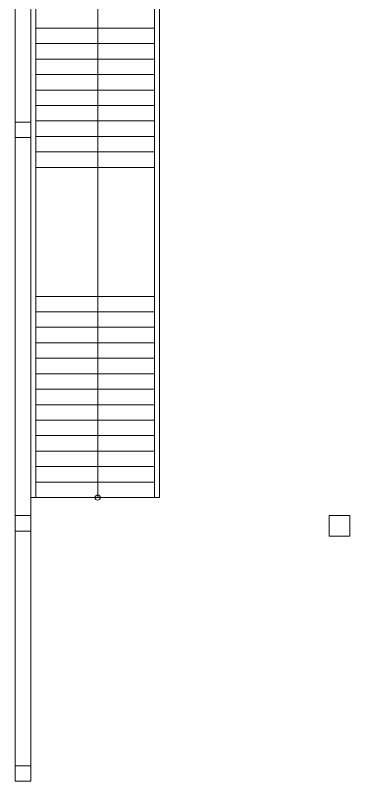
# Model space of a CAD drawing. Header units: millimetres. Extents: x 271.6 to 328, y 132.4 to 193.2.
# Drawn here: x 292.27 to 298.76, y 145.86 to 160.66 of the extents above; entities that cross this region are included whole.
import ezdxf

# ---------------------------------------------------------------- set-up
doc = ezdxf.new("R2010")
doc.units = ezdxf.units.MM
for name, color, linetype, lineweight in [('PILASTRI struttura - structure', 7, 'Continuous', 13), ('PROIEZIONI - projections', 145, 'Continuous', 13), ('PROIEZIONI finissime - fine lines', 251, 'Continuous', 9)]:
    doc.layers.add(name, color=color, linetype=linetype, lineweight=lineweight)

msp = doc.modelspace()

# ---------------------------------------------------------------- linework, layer by layer
at = {"layer": 'PILASTRI struttura - structure', "ltscale": 15}
for points in [[(292.566, 158.594), (292.266, 158.594), (292.266, 158.294), (292.566, 158.294)], [(292.566, 150.966), (292.266, 150.966), (292.266, 150.666), (292.566, 150.666)], [(298.357, 150.566), (298.757, 150.566), (298.757, 150.966), (298.357, 150.966)], [(292.566, 146.116), (292.266, 146.116), (292.266, 145.816), (292.566, 145.816)]]:
    msp.add_lwpolyline(points, close=True, dxfattribs=at)
at = {"layer": 'PROIEZIONI - projections', "ltscale": 0.7}
for p, q in [((292.266, 168.194), (292.266, 150.816)), ((292.566, 150.816), (292.566, 168.113)), ((294.966, 161.147), (294.966, 151.315)), ((295.066, 160.865), (295.066, 151.315)), ((292.566, 160.613), (292.566, 145.913)), ((294.966, 160.415), (292.666, 160.415)), ((294.966, 160.115), (292.666, 160.115)), ((294.966, 159.815), (292.666, 159.815)), ((294.966, 159.515), (292.666, 159.515)), ((294.966, 159.215), (292.666, 159.215)), ((294.966, 158.915), (292.666, 158.915)), ((294.966, 158.615), (292.666, 158.615)), ((294.966, 158.315), (292.666, 158.315)), ((294.966, 158.015), (292.666, 158.015)), ((294.966, 157.715), (292.666, 157.715)), ((294.966, 155.215), (292.666, 155.215)), ((294.966, 154.915), (292.666, 154.915)), ((294.966, 154.615), (292.666, 154.615)), ((294.966, 154.315), (292.666, 154.315)), ((294.966, 154.015), (292.666, 154.015)), ((294.966, 153.715), (292.666, 153.715)), ((294.966, 153.415), (292.666, 153.415)), ((294.966, 153.115), (292.666, 153.115)), ((294.966, 152.815), (292.666, 152.815)), ((294.966, 152.515), (292.666, 152.515)), ((294.966, 152.215), (292.666, 152.215)), ((294.966, 151.915), (292.666, 151.915)), ((294.966, 151.615), (292.666, 151.615)), ((295.066, 151.315), (292.566, 151.315))]:
    msp.add_line(p, q, dxfattribs=at)
at = {"layer": 'PROIEZIONI - projections', "linetype": 'Continuous', "ltscale": 0.08}
msp.add_line((292.666, 151.315), (292.666, 161.112), dxfattribs=at)
at = {"layer": 'PROIEZIONI - projections', "ltscale": 0.08}
msp.add_line((292.266, 153.113), (292.266, 145.913), dxfattribs=at)
at = {"layer": 'PROIEZIONI finissime - fine lines', "ltscale": 0.7}
msp.add_line((293.866, 151.315), (293.866, 161.015), dxfattribs=at)
msp.add_circle((293.866, 151.315), 0.05, dxfattribs=at)

doc.saveas('drawing.dxf')
